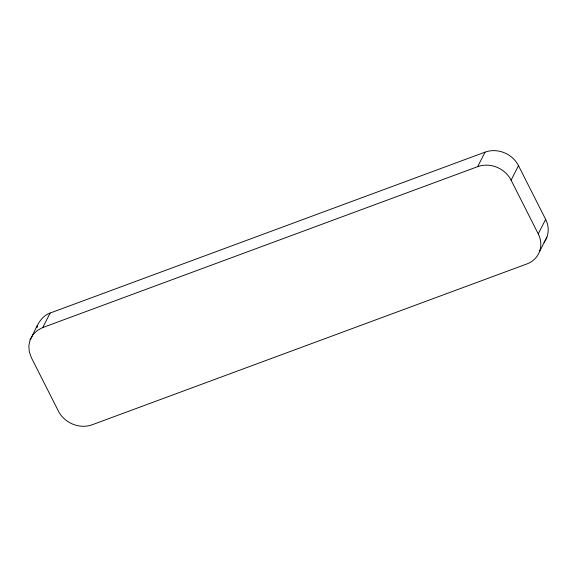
<?xml version="1.0" encoding="UTF-8"?>
<svg xmlns="http://www.w3.org/2000/svg" width="577" height="577" viewBox="0 0 577 577"><rect width="100%" height="100%" fill="white"/><g stroke="black" fill="none" stroke-linecap="round" stroke-linejoin="round"><path stroke-width="0.87" d="M30.127 339.81L28.85 345.645L29.268 351.732L31.36 357.661L58.501 411.329C64.588 423.064 79.395 429.288 91.952 424.852L526.859 263.956A25.539 22.734 27 0 0 538.24 233.851L545.64 219.339L518.499 165.671A25.539 22.734 27 0 0 485.048 152.148L50.141 313.044C38.544 317.134 35.738 330.34 30.127 339.81L33.019 334.624L37.325 330.441L42.748 327.556L477.655 166.659A25.539 22.734 27 0 1 511.107 180.183L538.24 233.851M36.971 327.794L37.519 325.298M42.748 327.556L50.141 313.044M477.655 166.659L485.048 152.148M511.107 180.183L518.499 165.671M539.481 251.702L546.873 237.19M545.64 219.339A25.539 22.734 27 0 1 543.981 242.376"/></g></svg>
